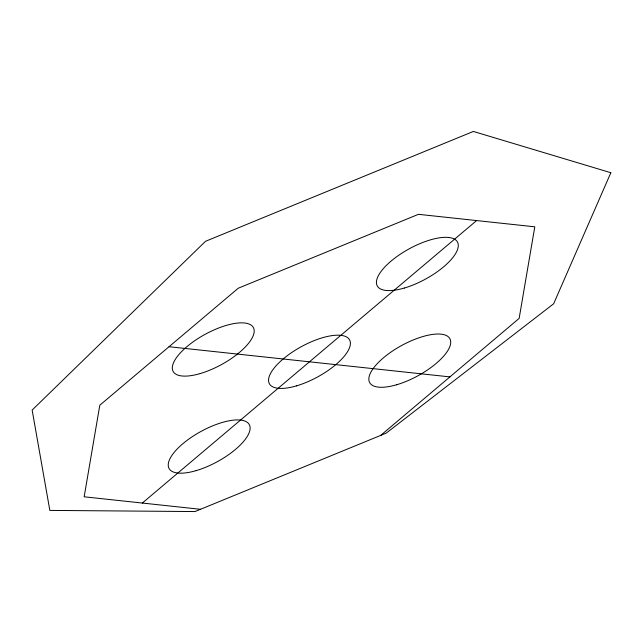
<?xml version="1.0" encoding="UTF-8"?>
<svg xmlns="http://www.w3.org/2000/svg" width="643" height="643" viewBox="0 0 643 643"><rect width="100%" height="100%" fill="white"/><g stroke="black" fill="none" stroke-linecap="round" stroke-linejoin="round"><path stroke-width="0.96" d="M142.328 503.043L476.616 220.573M380.68 435.391L519.15 318.389L534.791 226.818L418.44 214.32L238.264 288.217L99.802 405.227L84.161 496.798L200.503 509.296M169.029 346.722L449.915 376.894M610.85 172.718L553.639 303.777L386.186 433.141L194.998 511.555L49.841 510.405L32.15 410.065L205.503 241.31L473.369 131.445L610.85 172.718M296.415 385.888A45.709 17.192 -28.7 0 0 349.599 339.922A45.709 17.192 -28.7 0 0 282.406 359.614A45.709 17.192 -28.7 0 0 296.415 385.888M196.131 470.636A45.709 17.192 -28.7 0 0 249.315 424.661A45.709 17.192 -28.7 0 0 182.114 444.353A45.709 17.192 -28.7 0 0 196.131 470.636M396.731 384.731A45.709 17.192 -28.7 0 0 449.907 338.757A45.709 17.192 -28.7 0 0 382.714 358.448A45.709 17.192 -28.7 0 0 396.731 384.731M200.198 373.567A45.709 17.192 -28.7 0 0 253.382 327.592A45.709 17.192 -28.7 0 0 186.181 347.284A45.709 17.192 -28.7 0 0 200.198 373.567M404.31 288.04A45.709 17.192 -28.7 0 0 457.486 242.065A45.709 17.192 -28.7 0 0 390.293 261.757A45.709 17.192 -28.7 0 0 404.31 288.04"/></g></svg>
